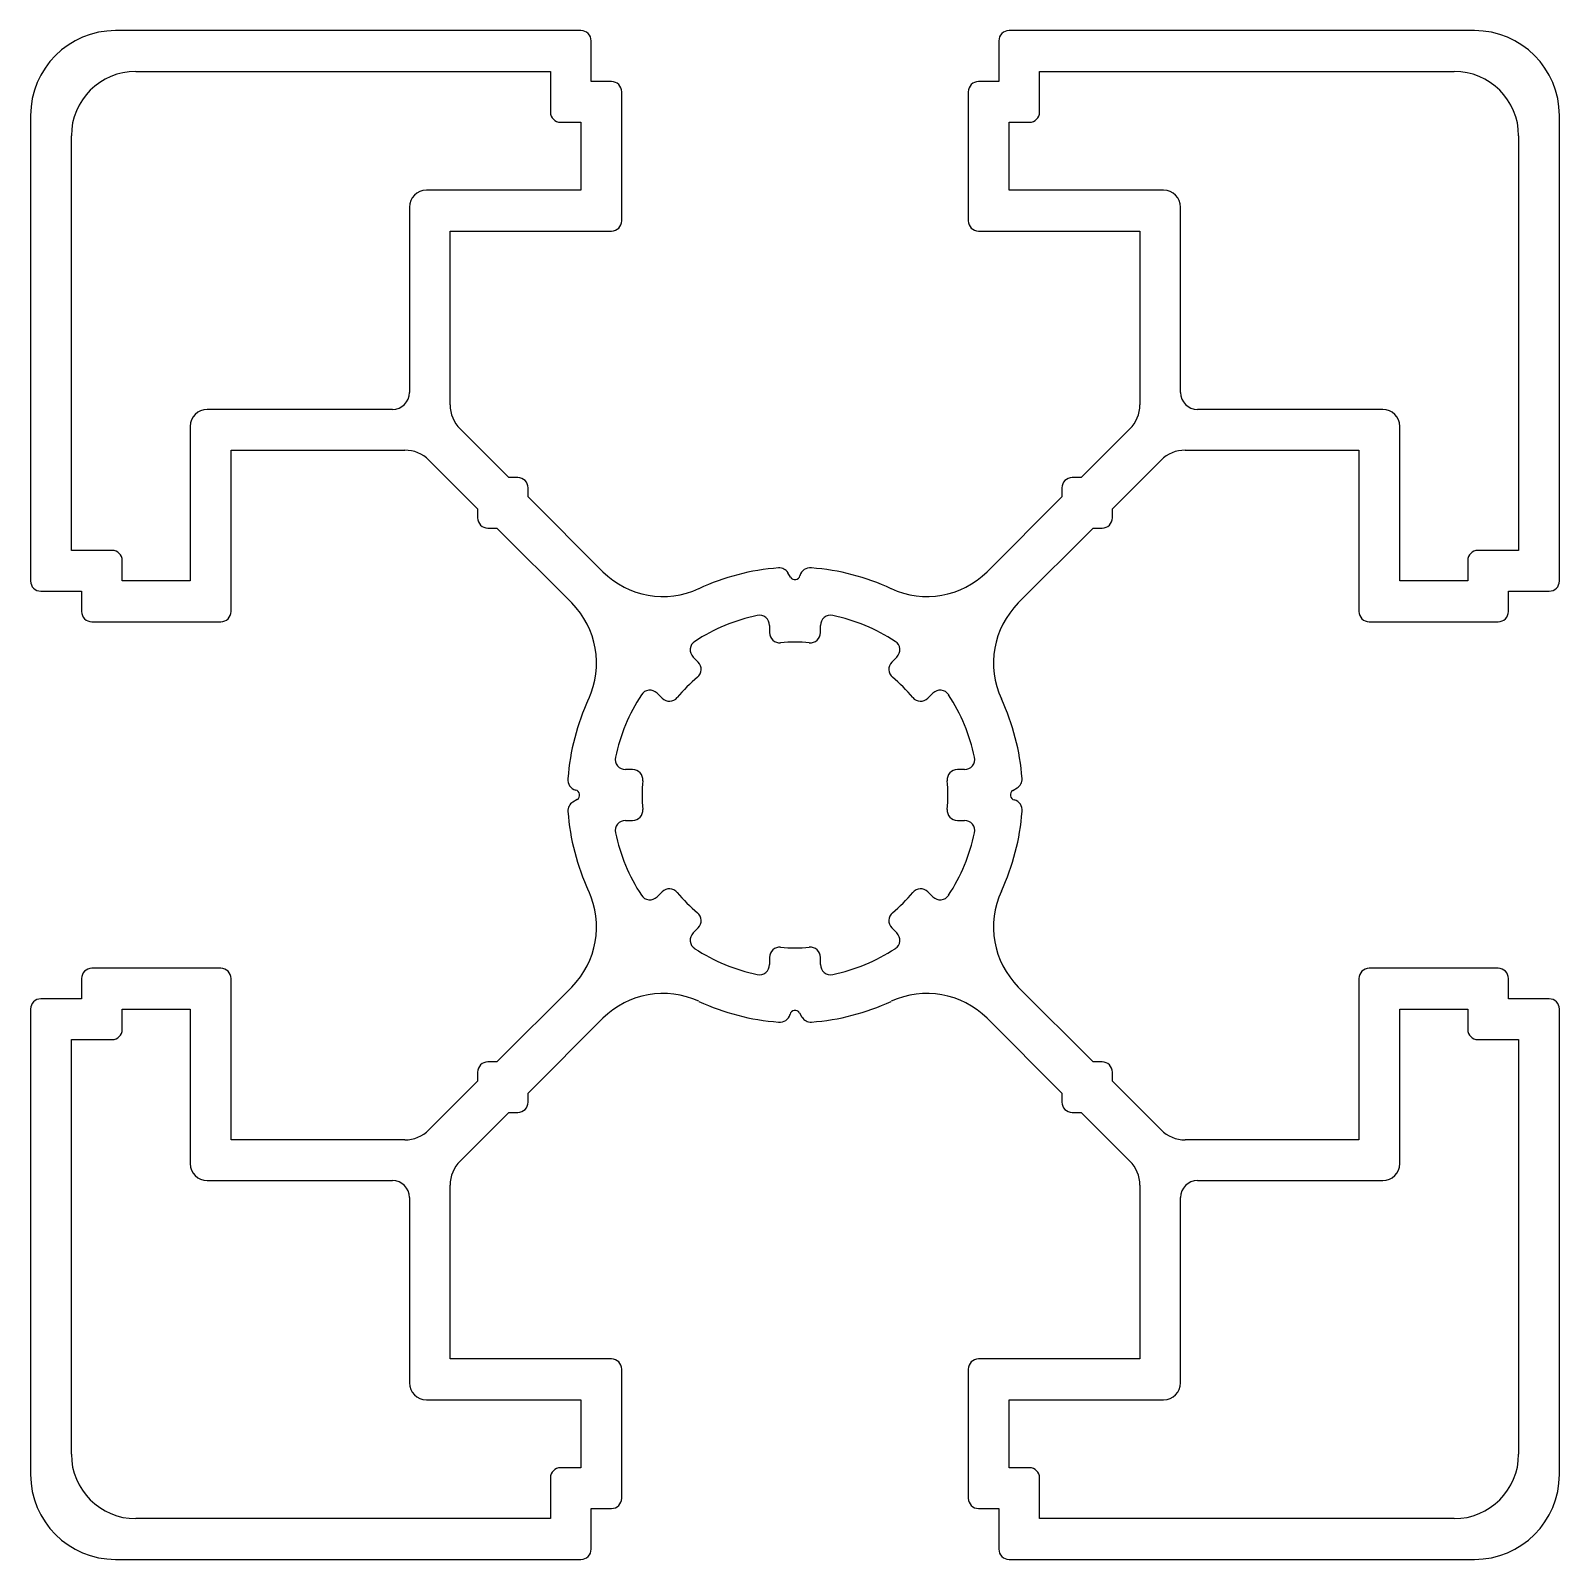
# Model space of a CAD drawing. Extents: x 2001.5 to 2046.5, y 1317.7 to 1362.7.
import ezdxf

# ---------------------------------------------------------------- set-up
doc = ezdxf.new("R2010")
doc.units = 0
doc.layers.get('0').update_dxf_attribs({"linetype": 'CONTINUOUS'})

msp = doc.modelspace()

# ---------------------------------------------------------------- linework, layer by layer
for p, q in [((2017.731, 1362.731), (2004.031, 1362.731)), ((2044.031, 1362.731), (2030.331, 1362.731)), ((2018.031, 1361.231), (2018.031, 1362.431)), ((2030.031, 1362.431), (2030.031, 1361.231)), ((2004.631, 1361.531), (2016.831, 1361.531)), ((2016.831, 1361.531), (2016.831, 1360.331)), ((2031.231, 1360.331), (2031.231, 1361.531)), ((2031.231, 1361.531), (2043.431, 1361.531)), ((2018.631, 1361.231), (2018.031, 1361.231)), ((2018.931, 1357.131), (2018.931, 1360.931)), ((2029.131, 1360.931), (2029.131, 1357.131)), ((2030.031, 1361.231), (2029.431, 1361.231)), ((2001.531, 1360.231), (2001.531, 1346.531)), ((2017.131, 1360.031), (2017.731, 1360.031)), ((2017.731, 1360.031), (2017.731, 1358.031)), ((2030.331, 1358.031), (2030.331, 1360.031)), ((2030.331, 1360.031), (2030.931, 1360.031)), ((2046.531, 1346.531), (2046.531, 1360.231)), ((2002.731, 1347.431), (2002.731, 1359.631)), ((2045.331, 1359.631), (2045.331, 1347.431)), ((2017.731, 1358.031), (2013.181, 1358.031)), ((2034.881, 1358.031), (2030.331, 1358.031)), ((2012.681, 1357.531), (2012.681, 1352.081)), ((2035.381, 1352.081), (2035.381, 1357.531)), ((2013.881, 1351.715), (2013.881, 1356.831)), ((2013.881, 1356.831), (2018.631, 1356.831)), ((2029.431, 1356.831), (2034.181, 1356.831)), ((2034.181, 1356.831), (2034.181, 1351.715)), ((2012.181, 1351.581), (2006.731, 1351.581)), ((2041.331, 1351.581), (2035.881, 1351.581)), ((2006.231, 1351.081), (2006.231, 1346.531)), ((2015.609, 1349.573), (2014.174, 1351.008)), ((2033.888, 1351.008), (2032.453, 1349.573)), ((2041.831, 1346.531), (2041.831, 1351.081)), ((2007.431, 1345.631), (2007.431, 1350.381)), ((2007.431, 1350.381), (2012.548, 1350.381)), ((2013.255, 1350.088), (2014.69, 1348.653)), ((2033.372, 1348.653), (2034.807, 1350.088)), ((2035.515, 1350.381), (2040.631, 1350.381)), ((2040.631, 1350.381), (2040.631, 1345.631)), ((2015.875, 1349.573), (2015.609, 1349.573)), ((2032.453, 1349.573), (2032.187, 1349.573)), ((2016.175, 1349.007), (2016.175, 1349.273)), ((2031.887, 1349.273), (2031.887, 1349.007)), ((2014.69, 1348.653), (2014.69, 1348.388)), ((2018.379, 1346.803), (2016.175, 1349.007)), ((2031.887, 1349.007), (2029.684, 1346.803)), ((2033.372, 1348.388), (2033.372, 1348.653)), ((2014.99, 1348.088), (2015.256, 1348.088)), ((2015.256, 1348.088), (2017.459, 1345.884)), ((2030.603, 1345.884), (2032.807, 1348.088)), ((2032.807, 1348.088), (2033.072, 1348.088)), ((2003.931, 1347.431), (2002.731, 1347.431)), ((2045.331, 1347.431), (2044.131, 1347.431)), ((2004.231, 1346.531), (2004.231, 1347.131)), ((2043.831, 1347.131), (2043.831, 1346.531)), ((2006.231, 1346.531), (2004.231, 1346.531)), ((2023.903, 1346.642), (2023.825, 1346.77)), ((2043.831, 1346.531), (2041.831, 1346.531)), ((2001.831, 1346.231), (2003.031, 1346.231)), ((2003.031, 1346.231), (2003.031, 1345.631)), ((2045.031, 1345.631), (2045.031, 1346.231)), ((2045.031, 1346.231), (2046.231, 1346.231)), ((2003.331, 1345.331), (2007.131, 1345.331)), ((2023.281, 1345.222), (2023.281, 1345.01)), ((2024.781, 1345.01), (2024.781, 1345.222)), ((2040.931, 1345.331), (2044.731, 1345.331)), ((2021.182, 1344.141), (2021.032, 1344.291)), ((2027.03, 1344.291), (2026.88, 1344.141)), ((2019.972, 1343.23), (2020.122, 1343.08)), ((2027.941, 1343.08), (2028.09, 1343.23)), ((2019.252, 1340.981), (2019.04, 1340.981)), ((2029.022, 1340.981), (2028.81, 1340.981)), ((2017.62, 1340.103), (2017.492, 1340.025)), ((2030.442, 1340.359), (2030.57, 1340.438)), ((2019.04, 1339.481), (2019.252, 1339.481)), ((2028.81, 1339.481), (2029.022, 1339.481)), ((2020.122, 1337.382), (2019.972, 1337.233)), ((2028.09, 1337.233), (2027.941, 1337.382)), ((2021.032, 1336.172), (2021.182, 1336.322)), ((2026.88, 1336.322), (2027.03, 1336.172)), ((2023.281, 1335.452), (2023.281, 1335.241)), ((2024.781, 1335.241), (2024.781, 1335.452)), ((2003.031, 1334.831), (2003.031, 1334.231)), ((2007.131, 1335.131), (2003.331, 1335.131)), ((2007.431, 1330.081), (2007.431, 1334.831)), ((2040.631, 1334.831), (2040.631, 1330.081)), ((2044.731, 1335.131), (2040.931, 1335.131)), ((2045.031, 1334.231), (2045.031, 1334.831)), ((2017.459, 1334.579), (2015.256, 1332.375)), ((2032.807, 1332.375), (2030.603, 1334.579)), ((2001.531, 1333.931), (2001.531, 1320.231)), ((2003.031, 1334.231), (2001.831, 1334.231)), ((2004.231, 1333.331), (2004.231, 1333.931)), ((2004.231, 1333.931), (2006.231, 1333.931)), ((2006.231, 1333.931), (2006.231, 1329.381)), ((2024.159, 1333.821), (2024.237, 1333.692)), ((2041.831, 1329.381), (2041.831, 1333.931)), ((2041.831, 1333.931), (2043.831, 1333.931)), ((2043.831, 1333.931), (2043.831, 1333.331)), ((2046.231, 1334.231), (2045.031, 1334.231)), ((2046.531, 1320.231), (2046.531, 1333.931)), ((2016.175, 1331.456), (2018.379, 1333.66)), ((2029.684, 1333.66), (2031.887, 1331.456)), ((2002.731, 1320.831), (2002.731, 1333.031)), ((2002.731, 1333.031), (2003.931, 1333.031)), ((2044.131, 1333.031), (2045.331, 1333.031)), ((2045.331, 1333.031), (2045.331, 1320.831)), ((2014.69, 1332.075), (2014.69, 1331.809)), ((2015.256, 1332.375), (2014.99, 1332.375)), ((2033.072, 1332.375), (2032.807, 1332.375)), ((2033.372, 1331.809), (2033.372, 1332.075)), ((2014.69, 1331.809), (2013.255, 1330.374)), ((2034.807, 1330.374), (2033.372, 1331.809)), ((2016.175, 1331.19), (2016.175, 1331.456)), ((2031.887, 1331.456), (2031.887, 1331.19)), ((2014.174, 1329.455), (2015.609, 1330.89)), ((2015.609, 1330.89), (2015.875, 1330.89)), ((2032.187, 1330.89), (2032.453, 1330.89)), ((2032.453, 1330.89), (2033.888, 1329.455)), ((2012.548, 1330.081), (2007.431, 1330.081)), ((2040.631, 1330.081), (2035.515, 1330.081)), ((2006.731, 1328.881), (2012.181, 1328.881)), ((2035.881, 1328.881), (2041.331, 1328.881)), ((2013.881, 1323.631), (2013.881, 1328.748)), ((2034.181, 1328.748), (2034.181, 1323.631)), ((2012.681, 1328.381), (2012.681, 1322.931)), ((2035.381, 1322.931), (2035.381, 1328.381)), ((2018.631, 1323.631), (2013.881, 1323.631)), ((2034.181, 1323.631), (2029.431, 1323.631)), ((2018.931, 1319.531), (2018.931, 1323.331)), ((2029.131, 1323.331), (2029.131, 1319.531)), ((2013.181, 1322.431), (2017.731, 1322.431)), ((2017.731, 1322.431), (2017.731, 1320.431)), ((2030.331, 1320.431), (2030.331, 1322.431)), ((2030.331, 1322.431), (2034.881, 1322.431)), ((2017.731, 1320.431), (2017.131, 1320.431)), ((2030.931, 1320.431), (2030.331, 1320.431)), ((2016.831, 1320.131), (2016.831, 1318.931)), ((2031.231, 1318.931), (2031.231, 1320.131)), ((2018.031, 1318.031), (2018.031, 1319.231)), ((2018.031, 1319.231), (2018.631, 1319.231)), ((2029.431, 1319.231), (2030.031, 1319.231)), ((2030.031, 1319.231), (2030.031, 1318.031)), ((2016.831, 1318.931), (2004.631, 1318.931)), ((2043.431, 1318.931), (2031.231, 1318.931)), ((2004.031, 1317.731), (2017.731, 1317.731)), ((2030.331, 1317.731), (2044.031, 1317.731))]:
    msp.add_line(p, q)
for centre, radius, start, end in [((2004.031, 1360.231), 2.5, 90, 180), ((2017.731, 1362.431), 0.3, 0, 90), ((2030.331, 1362.431), 0.3, 90, 180), ((2044.031, 1360.231), 2.5, 0, 90), ((2004.631, 1359.631), 1.9, 90, 180), ((2043.431, 1359.631), 1.9, 0, 90), ((2018.631, 1360.931), 0.3, 0, 90), ((2029.431, 1360.931), 0.3, 90, 180), ((2017.131, 1360.331), 0.3, 180, 270), ((2030.931, 1360.331), 0.3, 270, 0), ((2013.181, 1357.531), 0.5, 90, 180), ((2034.881, 1357.531), 0.5, 0, 90), ((2018.631, 1357.131), 0.3, 270, 360), ((2029.431, 1357.131), 0.3, 180, 270), ((2012.181, 1352.081), 0.5, 270, 360), ((2035.881, 1352.081), 0.5, 180, 270), ((2006.731, 1351.081), 0.5, 90, 180), ((2014.881, 1351.715), 1, 180, 225), ((2033.181, 1351.715), 1, 315, 0.0009), ((2041.331, 1351.081), 0.5, 360, 90), ((2012.548, 1349.381), 1, 45, 90), ((2035.515, 1349.381), 1, 90, 135.0009), ((2015.875, 1349.273), 0.3, 0, 90), ((2032.187, 1349.273), 0.3, 90, 180), ((2014.99, 1348.388), 0.3, 180, 270), ((2033.072, 1348.388), 0.3, 270, 0), ((2003.931, 1347.131), 0.3, 0, 90), ((2044.131, 1347.131), 0.3, 90, 180), ((2024.031, 1340.231), 6.7, 94.1448, 114.9774), ((2023.569, 1346.615), 0.3, 31.3069, 94.1448), ((2024.469, 1346.617), 0.3, 81.1555, 166.6438), ((2024.031, 1340.231), 6.7, 65.0226, 85.8552), ((2001.831, 1346.531), 0.3, 180, 270), ((2020.146, 1348.571), 2.5, 225, 294.9774), ((2024.031, 1346.72), 0.15, 211.3069, 347.1629), ((2027.916, 1348.571), 2.5, 245.0226, 315), ((2046.231, 1346.531), 0.3, 270, 0), ((2003.331, 1345.631), 0.3, 180, 270), ((2007.131, 1345.631), 0.3, 270, 360), ((2015.692, 1344.116), 2.5, 335.0226, 45), ((2024.031, 1340.231), 5.4, 101.8812, 123.1188), ((2022.981, 1345.222), 0.3, 0, 101.8812), ((2025.081, 1345.222), 0.3, 78.1188, 180), ((2024.031, 1340.231), 5.4, 56.8812, 78.1188), ((2032.371, 1344.116), 2.5, 135, 204.978), ((2040.931, 1345.631), 0.3, 180, 270), ((2044.731, 1345.631), 0.3, 270, 0), ((2021.245, 1344.503), 0.3, 123.1188, 225), ((2023.581, 1345.01), 0.3, 180, 275.3794), ((2024.031, 1340.231), 4.5, 84.6206, 95.3794), ((2024.481, 1345.01), 0.3, 264.6206, 0), ((2026.818, 1344.503), 0.3, 315, 56.8812), ((2020.97, 1343.929), 0.3, 309.6206, 45), ((2027.092, 1343.929), 0.3, 135, 230.3794), ((2019.76, 1343.018), 0.3, 45, 146.8812), ((2024.031, 1340.231), 4.5, 129.6206, 140.3794), ((2024.031, 1340.231), 4.5, 39.6206, 50.3794), ((2028.303, 1343.018), 0.3, 33.1188, 135), ((2024.031, 1340.231), 6.7, 155.0226, 175.8552), ((2024.031, 1340.231), 5.4, 146.8812, 168.1188), ((2020.334, 1343.292), 0.3, 225, 320.3794), ((2027.728, 1343.292), 0.3, 219.6206, 315), ((2024.031, 1340.231), 5.4, 11.8812, 33.1188), ((2024.031, 1340.231), 6.7, 4.1448, 24.9771), ((2019.04, 1341.281), 0.3, 168.1188, 270), ((2029.022, 1341.281), 0.3, 270, 11.8812), ((2017.645, 1340.669), 0.3, 171.1555, 256.6438), ((2019.252, 1340.681), 0.3, 354.6206, 90), ((2024.031, 1340.231), 4.5, 174.6206, 185.3794), ((2028.81, 1340.681), 0.3, 90, 185.3794), ((2024.031, 1340.231), 4.5, 354.6206, 5.3794), ((2030.414, 1340.694), 0.3, 301.3069, 4.1448), ((2017.542, 1340.231), 0.15, 301.3069, 77.1629), ((2030.52, 1340.231), 0.15, 121.3069, 257.1629), ((2017.648, 1339.769), 0.3, 121.3069, 184.1448), ((2024.031, 1340.231), 6.7, 184.1448, 204.9774), ((2019.252, 1339.781), 0.3, 270, 5.3794), ((2028.81, 1339.781), 0.3, 174.6206, 270), ((2024.031, 1340.231), 6.7, 335.0226, 355.8552), ((2030.417, 1339.793), 0.3, 351.1555, 76.6438), ((2019.04, 1339.181), 0.3, 90, 191.8812), ((2029.022, 1339.181), 0.3, 348.1188, 90), ((2024.031, 1340.231), 5.4, 191.8812, 213.1188), ((2024.031, 1340.231), 5.4, 326.8812, 348.1188), ((2015.692, 1336.347), 2.5, 315, 24.9774), ((2020.334, 1337.17), 0.3, 39.6206, 135.0025), ((2027.728, 1337.17), 0.3, 45, 140.3794), ((2032.371, 1336.347), 2.5, 155.0226, 225), ((2019.76, 1337.445), 0.3, 213.1188, 315), ((2024.031, 1340.231), 4.5, 219.6206, 230.3792), ((2024.031, 1340.231), 4.5, 309.6206, 320.3794), ((2028.303, 1337.445), 0.3, 225, 326.8812), ((2020.97, 1336.534), 0.3, 315, 50.3823), ((2027.092, 1336.534), 0.3, 129.6206, 225), ((2021.245, 1335.96), 0.3, 135, 236.8812), ((2026.818, 1335.96), 0.3, 303.1188, 45), ((2024.031, 1340.231), 5.4, 236.8812, 258.1188), ((2023.581, 1335.452), 0.3, 84.6206, 180), ((2024.031, 1340.231), 4.5, 264.6206, 275.3792), ((2024.481, 1335.452), 0.3, 360, 95.3813), ((2024.031, 1340.231), 5.4, 281.8812, 303.1188), ((2022.981, 1335.241), 0.3, 258.1188, 0), ((2025.081, 1335.241), 0.3, 180, 281.8812), ((2003.331, 1334.831), 0.3, 90, 180), ((2007.131, 1334.831), 0.3, 0, 90), ((2040.931, 1334.831), 0.3, 90, 180), ((2044.731, 1334.831), 0.3, 0, 90), ((2020.146, 1331.892), 2.5, 65.0226, 135), ((2027.916, 1331.892), 2.5, 45, 114.9774), ((2001.831, 1333.931), 0.3, 90, 180), ((2024.031, 1340.231), 6.7, 245.0226, 265.8552), ((2024.031, 1333.743), 0.15, 31.3069, 167.1629), ((2024.031, 1340.231), 6.7, 274.1448, 294.9774), ((2046.231, 1333.931), 0.3, 0, 90), ((2023.593, 1333.845), 0.3, 261.1555, 346.6438), ((2024.494, 1333.848), 0.3, 211.3069, 274.1448), ((2003.931, 1333.331), 0.3, 270, 360), ((2044.131, 1333.331), 0.3, 180, 270), ((2014.99, 1332.075), 0.3, 90, 180), ((2033.072, 1332.075), 0.3, 0, 90), ((2015.875, 1331.19), 0.3, 270, 0), ((2032.187, 1331.19), 0.3, 180, 270), ((2012.548, 1331.081), 1, 270, 315), ((2035.515, 1331.081), 1, 225, 270), ((2006.731, 1329.381), 0.5, 180, 270), ((2014.881, 1328.748), 1, 135, 180), ((2033.181, 1328.748), 1, 360, 45), ((2041.331, 1329.381), 0.5, 270, 0), ((2012.181, 1328.381), 0.5, 360, 90), ((2035.881, 1328.381), 0.5, 90, 180), ((2018.631, 1323.331), 0.3, 0, 90), ((2029.431, 1323.331), 0.3, 90, 180), ((2013.181, 1322.931), 0.5, 180, 270), ((2034.881, 1322.931), 0.5, 270, 0), ((2004.631, 1320.831), 1.9, 180, 270), ((2043.431, 1320.831), 1.9, 270, 0), ((2017.131, 1320.131), 0.3, 90, 180), ((2030.931, 1320.131), 0.3, 0, 90), ((2004.031, 1320.231), 2.5, 180, 270), ((2044.031, 1320.231), 2.5, 270, 0), ((2018.631, 1319.531), 0.3, 270, 360), ((2029.431, 1319.531), 0.3, 180, 270), ((2017.731, 1318.031), 0.3, 270, 0), ((2030.331, 1318.031), 0.3, 180, 270)]:
    msp.add_arc(centre, radius, start, end)

doc.saveas('drawing.dxf')
